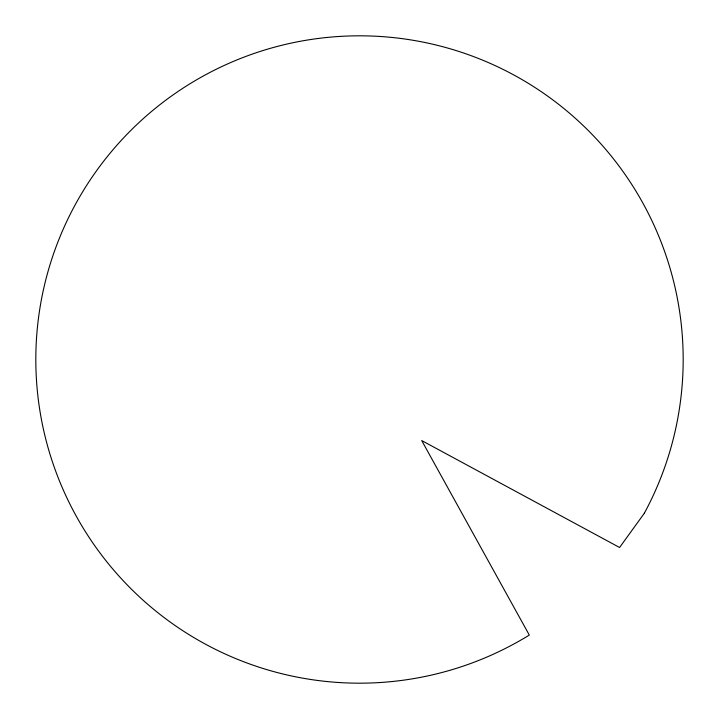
<?xml version="1.0" encoding="UTF-8"?>
<svg xmlns="http://www.w3.org/2000/svg" width="719" height="719" viewBox="0 0 719 719"><rect width="100%" height="100%" fill="white"/><g stroke="black" fill="none" stroke-linecap="round" stroke-linejoin="round"><path stroke-width="1.08" d="M644.332 513.249L619.589 547.492L421.702 440.558L529.301 635.066A323.685 323.685 0 0 1 42.475 424.812A323.685 323.685 0 0 1 406.559 39.257A323.685 323.685 0 0 1 644.332 513.249"/></g></svg>
